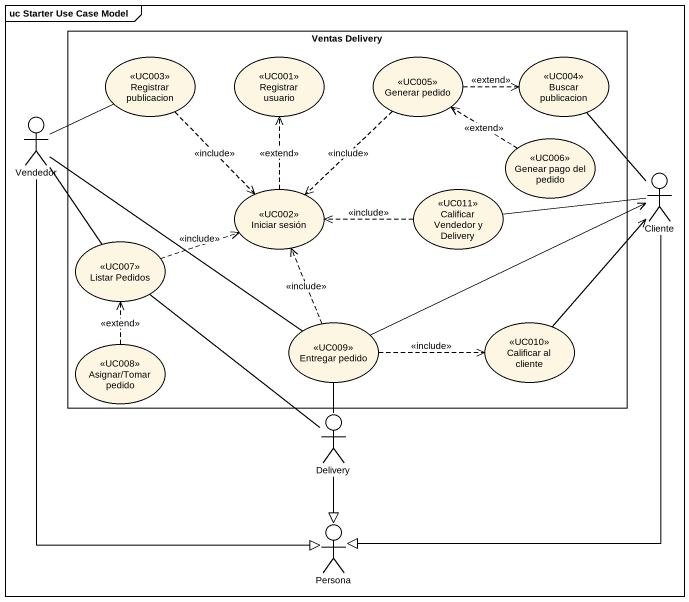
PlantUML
@startuml
mainframe uc Starter Use Case Model
rectangle "Ventas Delivery" as Ventas_Delivery {
  usecase "Registrar publicacion" as Registrar_publicacion <<UC003>>
  usecase "Registrar usuario" as Registrar_usuario <<UC001>>
  usecase "Generar pedido" as Generar_pedido <<UC005>>
  usecase "Buscar publicacion" as Buscar_publicacion <<UC004>>
  usecase "Genear pago del pedido" as Genear_pago_del_pedido <<UC006>>
  usecase "Iniciar sesión" as Iniciar_sesión <<UC002>>
  usecase "Calificar Vendedor y Delivery" as Calificar_Vendedor_y <<UC011>>
  usecase "Listar Pedidos" as Listar_Pedidos <<UC007>>
  usecase "Asignar/Tomar pedido" as Asignar_Tomar_pedido <<UC008>>
  usecase "Entregar pedido" as Entregar_pedido <<UC009>>
  usecase "Calificar al cliente" as Calificar_al_cliente <<UC010>>
}
actor Vendedor
actor Cliente
actor Delivery
actor Persona
Registrar_publicacion ..> Iniciar_sesión : <<include>>
Generar_pedido .right.> Buscar_publicacion : <<extend>>
Generar_pedido ..> Iniciar_sesión : <<include>>
Vendedor -up- Registrar_publicacion
Vendedor -- Entregar_pedido
Vendedor --|> Persona
Genear_pago_del_pedido .up.> Generar_pedido : <<extend>>
Iniciar_sesión .up.> Registrar_usuario : <<extend>>
Calificar_Vendedor_y .left.> Iniciar_sesión : <<include>>
Calificar_Vendedor_y -right- Cliente
Cliente -up- Buscar_publicacion
Cliente --|> Persona
Listar_Pedidos -up- Vendedor
Listar_Pedidos .right.> Iniciar_sesión : <<include>>
Asignar_Tomar_pedido .up.> Listar_Pedidos : <<extend>>
Entregar_pedido .up.> Iniciar_sesión : <<include>>
Entregar_pedido -right-> Cliente
Entregar_pedido .right.> Calificar_al_cliente : <<include>>
Entregar_pedido -- Delivery
Calificar_al_cliente -up-> Cliente
Delivery -up- Listar_Pedidos
Delivery --|> Persona
@enduml
